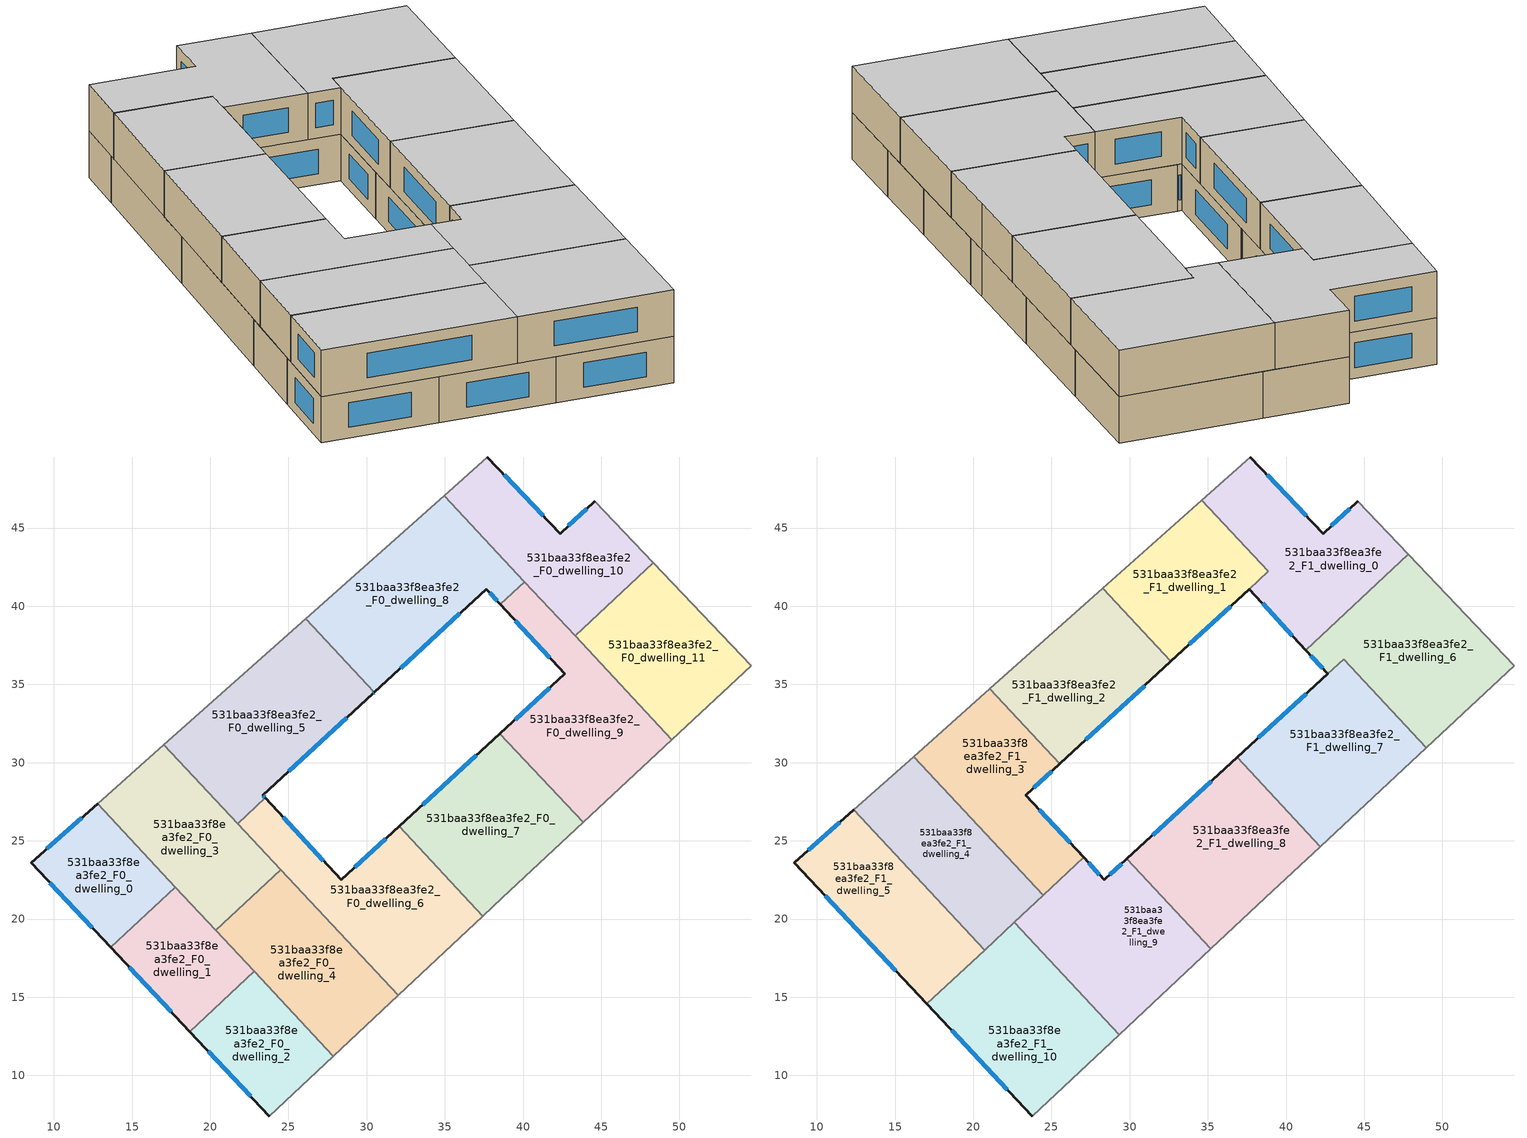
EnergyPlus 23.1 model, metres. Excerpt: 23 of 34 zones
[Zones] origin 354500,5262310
531baa33f8ea3fe2_F0_dwelling_0
 floor ground (EU_floor_Construction): 12.79,27.37 17.77,22.05 13.63,18.19 8.55,23.59 z0
 wall outside (EU_wall_Construction): 12.79,27.37 8.55,23.59 13.63,18.19 z0:3
 wall to 531baa33f8ea3fe2_F0_dwelling_1 (EU_wall_Construction): 13.63,18.19 17.77,22.05 z0:3
 wall to 531baa33f8ea3fe2_F0_dwelling_3 (EU_wall_Construction): 17.77,22.05 12.79,27.37 z0:3
 window (EU_Window_Construction): 9.74,22.32 12.44,19.46 / 11.8,26.48 9.55,24.48 z0.7:2.3
531baa33f8ea3fe2_F0_dwelling_1
 floor ground (EU_floor_Construction): 17.77,22.05 22.8,16.65 18.69,12.81 13.63,18.19 z0
 wall outside (EU_wall_Construction): 13.63,18.19 18.69,12.81 z0:3
 wall to 531baa33f8ea3fe2_F0_dwelling_2 (EU_wall_Construction): 18.69,12.81 22.8,16.65 z0:3
 wall to 531baa33f8ea3fe2_F0_dwelling_4 (EU_wall_Construction): 22.8,16.65 20.35,19.28 z0:3
 wall to 531baa33f8ea3fe2_F0_dwelling_3 (EU_wall_Construction): 20.35,19.28 17.77,22.05 z0:3
 window (EU_Window_Construction): 14.82,16.92 17.5,14.07 z0.7:2.3
531baa33f8ea3fe2_F0_dwelling_10
 floor ground (EU_floor_Construction): 44.58,46.72 48.34,42.78 43.33,38.1 34.95,47.08 37.72,49.55 42.39,44.65 z0
 wall outside (EU_wall_Construction): 44.58,46.72 42.39,44.65 37.72,49.55 z0:3
 wall adiabatic (EU_wall_Construction): 37.72,49.55 34.95,47.08 / 48.34,42.78 44.58,46.72 z0:3
 wall to 531baa33f8ea3fe2_F0_dwelling_11 (EU_wall_Construction): 43.33,38.1 48.34,42.78 z0:3
 wall to 531baa33f8ea3fe2_F0_dwelling_8 (EU_wall_Construction): 34.95,47.08 40.09,41.57 z0:3
 wall to 531baa33f8ea3fe2_F0_dwelling_9 (EU_wall_Construction): 40.09,41.57 43.33,38.1 z0:3
 window (EU_Window_Construction): 41.29,45.8 38.81,48.4 / 44.07,46.23 42.9,45.13 z0.7:2.3
 ceiling adiabatic (EU_roof_Construction): 48.34,42.78 47.81,43.32 42.82,38.66 43.33,38.1 z3
531baa33f8ea3fe2_F0_dwelling_11
 floor ground (EU_floor_Construction): 48.34,42.78 54.6,36.21 49.53,31.48 43.33,38.1 z0
 wall adiabatic (EU_wall_Construction): 49.53,31.48 54.6,36.21 48.34,42.78 z0:3
 wall to 531baa33f8ea3fe2_F0_dwelling_9 (EU_wall_Construction): 43.33,38.1 49.53,31.48 z0:3
 ceiling adiabatic (EU_roof_Construction): 54.6,36.21 48.34,42.78 43.33,38.1 49.53,31.48 z3
531baa33f8ea3fe2_F0_dwelling_2
 floor ground (EU_floor_Construction): 22.8,16.65 27.86,11.24 23.77,7.4 18.69,12.81 z0
 wall outside (EU_wall_Construction): 18.69,12.81 23.77,7.4 z0:3
 wall adiabatic (EU_wall_Construction): 23.77,7.4 27.86,11.24 z0:3
 wall to 531baa33f8ea3fe2_F0_dwelling_4 (EU_wall_Construction): 27.86,11.24 22.81,16.65 z0:3
 window (EU_Window_Construction): 19.88,11.54 22.58,8.67 z0.7:2.3
531baa33f8ea3fe2_F0_dwelling_3
 floor ground (EU_floor_Construction): 17.04,31.15 24.5,23.16 20.35,19.28 12.79,27.37 z0
 wall to 531baa33f8ea3fe2_F0_dwelling_4 (EU_wall_Construction): 20.35,19.28 24.5,23.16 z0:3
 wall adiabatic (EU_wall_Construction): 17.04,31.15 12.79,27.37 z0:3
 wall to 531baa33f8ea3fe2_F0_dwelling_5 (EU_wall_Construction): 21.76,26.09 17.04,31.15 z0:3
 wall to 531baa33f8ea3fe2_F0_dwelling_6 (EU_wall_Construction): 24.5,23.16 21.76,26.09 z0:3
531baa33f8ea3fe2_F0_dwelling_4
 floor ground (EU_floor_Construction): 24.5,23.16 32.01,15.12 27.86,11.24 20.35,19.28 z0
 wall adiabatic (EU_wall_Construction): 27.86,11.24 32.01,15.12 z0:3
 wall to 531baa33f8ea3fe2_F0_dwelling_6 (EU_wall_Construction): 32.01,15.12 24.5,23.16 z0:3
531baa33f8ea3fe2_F0_dwelling_5
 floor ground (EU_floor_Construction): 26.09,39.21 30.49,34.5 30.38,34.4 23.36,27.93 23.53,27.75 21.76,26.09 17.04,31.15 z0
 wall outside (EU_wall_Construction): 23.53,27.75 23.36,27.93 30.38,34.4 30.49,34.5 z0:3
 wall to 531baa33f8ea3fe2_F0_dwelling_8 (EU_wall_Construction): 30.49,34.5 26.09,39.21 z0:3
 wall to 531baa33f8ea3fe2_F0_dwelling_6 (EU_wall_Construction): 21.76,26.09 23.53,27.75 z0:3
 wall adiabatic (EU_wall_Construction): 26.09,39.21 17.04,31.15 z0:3
 window (EU_Window_Construction): 30.41,34.42 30.47,34.48 / 25.01,29.45 28.73,32.88 / 23.49,27.79 23.4,27.89 z0.7:2.3
531baa33f8ea3fe2_F0_dwelling_6
 floor ground (EU_floor_Construction): 32.08,25.92 37.43,20.19 32.01,15.12 21.76,26.09 23.53,27.75 28.38,22.51 z0
 wall outside (EU_wall_Construction): 32.08,25.92 28.38,22.51 23.53,27.75 z0:3
 wall to 531baa33f8ea3fe2_F0_dwelling_7 (EU_wall_Construction): 37.43,20.19 32.08,25.92 z0:3
 wall adiabatic (EU_wall_Construction): 32.01,15.12 37.43,20.19 z0:3
 window (EU_Window_Construction): 27.24,23.74 24.67,26.52 / 31.21,25.12 29.25,23.31 z0.7:2.3
531baa33f8ea3fe2_F0_dwelling_7
 floor ground (EU_floor_Construction): 38.53,31.86 43.84,26.17 38.68,21.37 37.43,20.19 32.08,25.92 z0
 wall outside (EU_wall_Construction): 38.53,31.86 32.08,25.92 z0:3
 wall to 531baa33f8ea3fe2_F0_dwelling_9 (EU_wall_Construction): 43.84,26.17 38.53,31.86 z0:3
 wall adiabatic (EU_wall_Construction): 37.43,20.19 38.68,21.37 43.84,26.17 z0:3
 window (EU_Window_Construction): 37.01,30.47 33.59,27.31 z0.7:2.3
531baa33f8ea3fe2_F0_dwelling_8
 floor ground (EU_floor_Construction): 34.95,47.08 40.09,41.57 38.55,40.13 37.65,41.1 30.49,34.5 26.09,39.21 z0
 wall outside (EU_wall_Construction): 30.49,34.5 37.65,41.1 38.55,40.13 z0:3
 wall adiabatic (EU_wall_Construction): 34.95,47.08 26.09,39.21 z0:3
 wall to 531baa33f8ea3fe2_F0_dwelling_9 (EU_wall_Construction): 38.55,40.13 40.09,41.57 z0:3
 window (EU_Window_Construction): 32.17,36.05 35.97,39.55 / 37.86,40.87 38.34,40.35 z0.7:2.3
 ceiling adiabatic (EU_roof_Construction): 38.87,42.22 34.61,46.78 34.95,47.08 26.09,39.21 28.27,41.14 32.63,36.47 z3
531baa33f8ea3fe2_F0_dwelling_9
 floor ground (EU_floor_Construction): 42.67,35.68 38.55,40.13 40.09,41.57 49.53,31.48 43.84,26.17 38.53,31.86 z0
 wall outside (EU_wall_Construction): 38.55,40.13 42.67,35.68 38.53,31.86 z0:3
 wall adiabatic (EU_wall_Construction): 43.84,26.17 49.53,31.48 z0:3
 window (EU_Window_Construction): 41.7,34.78 39.5,32.76 / 39.52,39.08 41.7,36.72 z0.7:2.3
 ceiling adiabatic (EU_roof_Construction): 49.53,31.48 40.09,41.57 42.82,38.66 41.26,37.2 42.67,35.68 43.7,36.62 48.98,30.97 z3
531baa33f8ea3fe2_F1_dwelling_0
 floor to 531baa33f8ea3fe2_F0_dwelling_10 (EU_floor_Construction): 44.58,46.72 47.81,43.32 42.82,38.66 34.95,47.08 37.72,49.55 42.39,44.65 z3
 floor to 531baa33f8ea3fe2_F0_dwelling_9 (EU_floor_Construction): 40.09,41.57 42.82,38.66 41.26,37.2 38.55,40.13 z3
 floor to 531baa33f8ea3fe2_F0_dwelling_8 (EU_floor_Construction): 38.87,42.22 34.61,46.78 34.95,47.08 40.09,41.57 38.55,40.13 37.65,41.1 z3
 wall outside (EU_wall_Construction): 44.58,46.72 42.39,44.65 37.72,49.55 / 37.65,41.1 41.26,37.2 z3:6
 wall to 531baa33f8ea3fe2_F1_dwelling_1 (EU_wall_Construction): 34.61,46.78 38.87,42.22 37.65,41.1 z3:6
 wall adiabatic (EU_wall_Construction): 37.72,49.55 34.61,46.78 / 47.81,43.32 44.58,46.72 z3:6
 wall to 531baa33f8ea3fe2_F1_dwelling_6 (EU_wall_Construction): 41.26,37.2 47.81,43.32 z3:6
 window (EU_Window_Construction): 41.29,45.8 38.81,48.4 / 44.07,46.23 42.9,45.13 / 38.5,40.18 40.41,38.11 z3.7:5.3
 ceiling to 531baa33f8ea3fe2_F2_dwelling_0 (EU_floor_Construction): 47.81,43.32 44.58,46.72 42.39,44.65 37.72,49.55 34.61,46.78 38.87,42.22 37.65,41.1 41.26,37.2 z6
531baa33f8ea3fe2_F1_dwelling_1
 floor adiabatic (EU_floor_Construction): 34.61,46.78 38.87,42.22 32.63,36.47 28.27,41.14 z3
 wall outside (EU_wall_Construction): 32.63,36.47 37.65,41.1 z3:6
 wall to 531baa33f8ea3fe2_F1_dwelling_2 (EU_wall_Construction): 28.27,41.14 32.63,36.47 z3:6
 wall adiabatic (EU_wall_Construction): 34.61,46.78 28.27,41.14 z3:6
 window (EU_Window_Construction): 33.81,37.56 36.47,40.01 z3.7:5.3
 ceiling to 531baa33f8ea3fe2_F2_dwelling_1 (EU_floor_Construction): 38.87,42.22 34.61,46.78 28.27,41.14 32.63,36.47 z6
531baa33f8ea3fe2_F1_dwelling_10
 floor to 531baa33f8ea3fe2_F0_dwelling_1 (EU_floor_Construction): 21.16,18.42 22.8,16.65 18.69,12.81 17.03,14.57 z3
 floor to 531baa33f8ea3fe2_F0_dwelling_2 (EU_floor_Construction): 22.8,16.65 27.86,11.24 23.77,7.4 18.69,12.81 z3
 floor to 531baa33f8ea3fe2_F0_dwelling_4 (EU_floor_Construction): 22.62,19.79 29.33,12.61 27.86,11.24 21.16,18.42 z3
 wall outside (EU_wall_Construction): 17.03,14.57 23.77,7.4 z3:6
 wall to 531baa33f8ea3fe2_F1_dwelling_9 (EU_wall_Construction): 29.33,12.61 22.62,19.79 z3:6
 wall adiabatic (EU_wall_Construction): 23.77,7.4 29.33,12.61 z3:6
 wall to 531baa33f8ea3fe2_F1_dwelling_5 (EU_wall_Construction): 20.73,18.02 17.03,14.57 z3:6
 wall to 531baa33f8ea3fe2_F1_dwelling_4 (EU_wall_Construction): 22.62,19.79 20.73,18.02 z3:6
 window (EU_Window_Construction): 18.62,12.88 22.19,9.09 z3.7:5.3
 ceiling to 531baa33f8ea3fe2_F2_dwelling_10 (EU_floor_Construction): 29.33,12.61 22.62,19.79 17.03,14.57 23.77,7.4 z6
531baa33f8ea3fe2_F1_dwelling_2
 floor to 531baa33f8ea3fe2_F0_dwelling_5 (EU_floor_Construction): 26.1,39.21 30.49,34.5 30.38,34.4 25.53,29.93 21.05,34.72 z3
 floor to 531baa33f8ea3fe2_F0_dwelling_8 (EU_floor_Construction): 28.27,41.14 32.63,36.47 30.49,34.5 26.1,39.21 z3
 wall outside (EU_wall_Construction): 25.53,29.93 32.63,36.47 z3:6
 wall to 531baa33f8ea3fe2_F1_dwelling_3 (EU_wall_Construction): 21.05,34.72 25.53,29.93 z3:6
 wall adiabatic (EU_wall_Construction): 28.27,41.14 21.05,34.72 z3:6
 window (EU_Window_Construction): 27.19,31.46 30.96,34.93 z3.7:5.3
 ceiling to 531baa33f8ea3fe2_F2_dwelling_2 (EU_floor_Construction): 32.63,36.47 28.27,41.14 21.05,34.72 25.53,29.93 z6
531baa33f8ea3fe2_F1_dwelling_3
 floor to 531baa33f8ea3fe2_F0_dwelling_5 (EU_floor_Construction): 21.05,34.72 25.53,29.93 23.36,27.93 23.53,27.74 21.76,26.09 17.04,31.15 z3
 floor to 531baa33f8ea3fe2_F0_dwelling_3 (EU_floor_Construction): 17.04,31.15 24.5,23.16 23.66,22.37 16.18,30.38 z3
 floor to 531baa33f8ea3fe2_F0_dwelling_6 (EU_floor_Construction): 23.53,27.74 27.06,23.93 25.31,22.3 21.76,26.09 z3
 floor to 531baa33f8ea3fe2_F0_dwelling_4 (EU_floor_Construction): 24.5,23.16 25.31,22.3 24.47,21.51 23.66,22.37 z3
 wall outside (EU_wall_Construction): 27.06,23.93 23.36,27.93 25.53,29.93 z3:6
 wall to 531baa33f8ea3fe2_F1_dwelling_4 (EU_wall_Construction): 16.18,30.38 24.47,21.51 z3:6
 wall adiabatic (EU_wall_Construction): 21.05,34.72 16.18,30.38 z3:6
 wall to 531baa33f8ea3fe2_F1_dwelling_9 (EU_wall_Construction): 24.47,21.51 27.06,23.93 z3:6
 window (EU_Window_Construction): 23.87,28.4 25.02,29.46 / 26.19,24.87 24.23,26.99 z3.7:5.3
 ceiling to 531baa33f8ea3fe2_F2_dwelling_3 (EU_floor_Construction): 27.06,23.93 23.36,27.93 25.53,29.93 21.05,34.72 16.18,30.38 24.47,21.51 z6
531baa33f8ea3fe2_F1_dwelling_4
 floor to 531baa33f8ea3fe2_F0_dwelling_3 (EU_floor_Construction): 16.18,30.38 23.66,22.37 20.35,19.28 12.79,27.37 z3
 floor to 531baa33f8ea3fe2_F0_dwelling_0 (EU_floor_Construction): 12.79,27.37 17.77,22.05 17.34,21.65 12.35,26.98 z3
 floor to 531baa33f8ea3fe2_F0_dwelling_1 (EU_floor_Construction): 17.77,22.05 21.16,18.42 20.73,18.02 17.34,21.65 z3
 floor to 531baa33f8ea3fe2_F0_dwelling_4 (EU_floor_Construction): 23.66,22.37 24.47,21.51 21.16,18.42 20.35,19.28 z3
 wall to 531baa33f8ea3fe2_F1_dwelling_5 (EU_wall_Construction): 12.35,26.98 20.73,18.02 z3:6
 wall adiabatic (EU_wall_Construction): 16.18,30.38 12.35,26.98 z3:6
 wall to 531baa33f8ea3fe2_F1_dwelling_9 (EU_wall_Construction): 22.62,19.79 24.47,21.51 z3:6
 ceiling to 531baa33f8ea3fe2_F2_dwelling_4 (EU_floor_Construction): 24.47,21.51 16.18,30.38 12.35,26.98 20.73,18.02 z6
531baa33f8ea3fe2_F1_dwelling_5
 floor to 531baa33f8ea3fe2_F0_dwelling_0 (EU_floor_Construction): 12.35,26.98 17.34,21.65 13.63,18.19 8.55,23.59 z3
 floor to 531baa33f8ea3fe2_F0_dwelling_1 (EU_floor_Construction): 17.34,21.65 20.73,18.02 17.03,14.57 13.63,18.19 z3
 wall outside (EU_wall_Construction): 12.35,26.98 8.55,23.59 17.03,14.57 z3:6
 window (EU_Window_Construction): 10.54,21.47 15.04,16.69 / 11.46,26.18 9.44,24.39 z3.7:5.3
 ceiling to 531baa33f8ea3fe2_F2_dwelling_5 (EU_floor_Construction): 20.73,18.02 12.35,26.98 8.55,23.59 17.03,14.57 z6
531baa33f8ea3fe2_F1_dwelling_6
 floor adiabatic (EU_floor_Construction): 47.81,43.32 54.6,36.21 48.98,30.97 43.7,36.62 42.67,35.68 41.26,37.2 z3
 wall outside (EU_wall_Construction): 41.26,37.2 42.67,35.68 z3:6
 wall adiabatic (EU_wall_Construction): 48.98,30.97 54.6,36.21 47.81,43.32 z3:6
 wall to 531baa33f8ea3fe2_F1_dwelling_7 (EU_wall_Construction): 42.67,35.68 43.7,36.62 48.98,30.97 z3:6
 window (EU_Window_Construction): 41.59,36.84 42.34,36.04 z3.7:5.3
 ceiling to 531baa33f8ea3fe2_F2_dwelling_6 (EU_floor_Construction): 54.6,36.21 47.81,43.32 41.26,37.2 42.67,35.68 43.7,36.62 48.98,30.97 z6
531baa33f8ea3fe2_F1_dwelling_7
 floor to 531baa33f8ea3fe2_F0_dwelling_9 (EU_floor_Construction): 43.7,36.62 48.98,30.97 43.84,26.18 38.53,31.86 42.67,35.68 z3
 floor to 531baa33f8ea3fe2_F0_dwelling_7 (EU_floor_Construction): 38.53,31.86 43.84,26.18 42.19,24.64 36.87,30.33 z3
 wall outside (EU_wall_Construction): 42.67,35.67 36.87,30.33 z3:6
 wall to 531baa33f8ea3fe2_F1_dwelling_8 (EU_wall_Construction): 36.87,30.33 42.19,24.64 z3:6
 wall adiabatic (EU_wall_Construction): 42.19,24.64 48.98,30.97 z3:6
 window (EU_Window_Construction): 41.3,34.42 38.23,31.59 z3.7:5.3
 ceiling to 531baa33f8ea3fe2_F2_dwelling_7 (EU_floor_Construction): 48.98,30.97 43.7,36.62 42.67,35.67 36.87,30.33 42.19,24.64 z6
531baa33f8ea3fe2_F1_dwelling_8
 floor to 531baa33f8ea3fe2_F0_dwelling_7 (EU_floor_Construction): 36.87,30.33 42.19,24.64 38.68,21.37 37.43,20.19 32.08,25.92 z3
 floor to 531baa33f8ea3fe2_F0_dwelling_6 (EU_floor_Construction): 32.08,25.92 37.43,20.19 35.19,18.09 29.82,23.84 z3
 wall outside (EU_wall_Construction): 36.87,30.33 29.82,23.84 z3:6
 wall adiabatic (EU_wall_Construction): 35.19,18.09 38.68,21.37 42.19,24.64 z3:6
 wall to 531baa33f8ea3fe2_F1_dwelling_9 (EU_wall_Construction): 29.82,23.84 35.19,18.09 z3:6
 window (EU_Window_Construction): 35.21,28.81 31.48,25.36 z3.7:5.3
 ceiling to 531baa33f8ea3fe2_F2_dwelling_8 (EU_floor_Construction): 38.68,21.37 42.19,24.64 36.87,30.33 29.82,23.84 35.19,18.09 z6
531baa33f8ea3fe2_F1_dwelling_9
 floor to 531baa33f8ea3fe2_F0_dwelling_4 (EU_floor_Construction): 25.31,22.3 32.01,15.12 29.33,12.61 22.62,19.79 z3
 floor to 531baa33f8ea3fe2_F0_dwelling_6 (EU_floor_Construction): 29.82,23.84 35.19,18.09 32.01,15.12 25.31,22.3 27.06,23.93 28.38,22.51 z3
 wall outside (EU_wall_Construction): 29.82,23.84 28.38,22.51 27.06,23.93 z3:6
 wall adiabatic (EU_wall_Construction): 29.33,12.61 35.19,18.09 z3:6
 window (EU_Window_Construction): 28.07,22.85 27.37,23.6 / 29.48,23.53 28.72,22.82 z3.7:5.3
 ceiling to 531baa33f8ea3fe2_F2_dwelling_9 (EU_floor_Construction): 35.19,18.09 29.82,23.84 28.38,22.51 27.06,23.93 22.62,19.79 29.33,12.61 z6
[Building]
EU S2 Campaign: North Axis=0; Terrain=City; Solar Distribution=FullExterior
[Site:Location]
Budapest.Ferenc.Liszt.Intl.AP: Latitude=47.437; Longitude=19.256; Time Zone=1; Elevation=185
[SizingPeriod:WeatherFileDays]
AnnualSizingPeriod: Begin Month=1; Begin Day of Month=1; End Month=12; End Day of Month=31; Day of Week for Start Day=Monday; Use Weather File Daylight Saving Period=No; Use Weather File Rain and Snow Indicators=No
[MATERIAL]
EU_InternalMass_Material: Roughness=MediumRough; Thickness=0.1; Conductivity=1; Density=1800; Specific Heat=900; Thermal Absorptance=0.9; Solar Absorptance=0.7; Visible Absorptance=0.7
[MATERIAL:NOMASS] Roughness=MediumRough; Thermal Absorptance=0.9; Solar Absorptance=0.7; Visible Absorptance=0.7
Name | Thermal Resistance
EU_wall_NoMass | 0.832559
EU_roof_NoMass | 1.39638
EU_floor_NoMass | 0.872794
[WINDOWMATERIAL:SIMPLEGLAZINGSYSTEM]
EU_Window_SimpleGlazing: UFactor=2.79869; Solar Heat Gain Coefficient=0.75; Visible Transmittance=0.75
[CONSTRUCTION]
EU_wall_Construction: EU_wall_NoMass
EU_roof_Construction: EU_roof_NoMass
EU_floor_Construction: EU_floor_NoMass
EU_Window_Construction: EU_Window_SimpleGlazing
EU_InternalMass_Construction: EU_InternalMass_Material
[ZONE] Type=1; Multiplier=1; Ceiling Height=autocalculate; Floor Area=autocalculate; Part of Total Floor Area=Yes
Name | Volume
531baa33f8ea3fe2_F0_dwelling_0; 531baa33f8ea3fe2_F0_dwelling_2 | 125.024
531baa33f8ea3fe2_F1_dwelling_0 | 214.161
531baa33f8ea3fe2_F0_dwelling_1 | 125.014
531baa33f8ea3fe2_F1_dwelling_1 | 160.868
531baa33f8ea3fe2_F0_dwelling_10 | 187.534
531baa33f8ea3fe2_F1_dwelling_10 | 225.023
531baa33f8ea3fe2_F0_dwelling_11 | 187.515
531baa33f8ea3fe2_F1_dwelling_2 | 187.528
531baa33f8ea3fe2_F0_dwelling_3 | 187.501
531baa33f8ea3fe2_F1_dwelling_3 | 187.538
531baa33f8ea3fe2_F0_dwelling_4 | 187.52
531baa33f8ea3fe2_F1_dwelling_4 | 187.512
531baa33f8ea3fe2_F0_dwelling_5 | 239.867
531baa33f8ea3fe2_F1_dwelling_5 | 187.545
531baa33f8ea3fe2_F0_dwelling_6 | 226.578
531baa33f8ea3fe2_F1_dwelling_6 | 233.681
531baa33f8ea3fe2_F0_dwelling_7 | 205.469
531baa33f8ea3fe2_F1_dwelling_7 | 216.335
531baa33f8ea3fe2_F0_dwelling_8 | 233.513
531baa33f8ea3fe2_F1_dwelling_8 | 225.013
531baa33f8ea3fe2_F0_dwelling_9 | 219.741
531baa33f8ea3fe2_F1_dwelling_9 | 225.027
[INTERNALMASS] Construction=EU_InternalMass_Construction
Name | Zone or ZoneList | Surface Area
531baa33f8ea3fe2_F0_dwelling_0_EU_InternalMass | 531baa33f8ea3fe2_F0_dwelling_0 | 41.6747
531baa33f8ea3fe2_F0_dwelling_1_EU_InternalMass | 531baa33f8ea3fe2_F0_dwelling_1 | 41.6713
531baa33f8ea3fe2_F0_dwelling_2_EU_InternalMass | 531baa33f8ea3fe2_F0_dwelling_2 | 41.6748
531baa33f8ea3fe2_F0_dwelling_3_EU_InternalMass | 531baa33f8ea3fe2_F0_dwelling_3 | 62.5003
531baa33f8ea3fe2_F0_dwelling_4_EU_InternalMass | 531baa33f8ea3fe2_F0_dwelling_4 | 62.5066
531baa33f8ea3fe2_F0_dwelling_5_EU_InternalMass | 531baa33f8ea3fe2_F0_dwelling_5 | 79.9477
531baa33f8ea3fe2_F0_dwelling_6_EU_InternalMass | 531baa33f8ea3fe2_F0_dwelling_6 | 75.5259
531baa33f8ea3fe2_F0_dwelling_7_EU_InternalMass | 531baa33f8ea3fe2_F0_dwelling_7 | 68.4894
531baa33f8ea3fe2_F0_dwelling_8_EU_InternalMass | 531baa33f8ea3fe2_F0_dwelling_8 | 77.8371
531baa33f8ea3fe2_F0_dwelling_9_EU_InternalMass | 531baa33f8ea3fe2_F0_dwelling_9 | 73.2527
531baa33f8ea3fe2_F0_dwelling_10_EU_InternalMass | 531baa33f8ea3fe2_F0_dwelling_10 | 62.5111
531baa33f8ea3fe2_F0_dwelling_11_EU_InternalMass | 531baa33f8ea3fe2_F0_dwelling_11 | 62.5051
531baa33f8ea3fe2_F1_dwelling_0_EU_InternalMass | 531baa33f8ea3fe2_F1_dwelling_0 | 71.3871
531baa33f8ea3fe2_F1_dwelling_1_EU_InternalMass | 531baa33f8ea3fe2_F1_dwelling_1 | 53.622
531baa33f8ea3fe2_F1_dwelling_2_EU_InternalMass | 531baa33f8ea3fe2_F1_dwelling_2 | 62.5094
531baa33f8ea3fe2_F1_dwelling_3_EU_InternalMass | 531baa33f8ea3fe2_F1_dwelling_3 | 62.5128
531baa33f8ea3fe2_F1_dwelling_4_EU_InternalMass | 531baa33f8ea3fe2_F1_dwelling_4 | 62.5039
531baa33f8ea3fe2_F1_dwelling_5_EU_InternalMass | 531baa33f8ea3fe2_F1_dwelling_5 | 62.5152
531baa33f8ea3fe2_F1_dwelling_6_EU_InternalMass | 531baa33f8ea3fe2_F1_dwelling_6 | 77.8925
531baa33f8ea3fe2_F1_dwelling_7_EU_InternalMass | 531baa33f8ea3fe2_F1_dwelling_7 | 72.115
531baa33f8ea3fe2_F1_dwelling_8_EU_InternalMass | 531baa33f8ea3fe2_F1_dwelling_8 | 75.0045
531baa33f8ea3fe2_F1_dwelling_9_EU_InternalMass | 531baa33f8ea3fe2_F1_dwelling_9 | 75.009
531baa33f8ea3fe2_F1_dwelling_10_EU_InternalMass | 531baa33f8ea3fe2_F1_dwelling_10 | 75.0077
[OTHEREQUIPMENT] Fuel Type=Electricity; Design Level Calculation Method=Watts/Area; Power per Zone Floor Area=1; Fraction Latent=0; Fraction Radiant=0; Fraction Lost=0; Carbon Dioxide Generation Rate=0; EndUse Subcategory=EU_Step8_InternalGains
Name | Zone or ZoneList or Space or SpaceList | Schedule
EU_Step8_InternalGain_531baa33f8ea3fe2_F0_dwelling_0_f000 | 531baa33f8ea3fe2_F0_dwelling_0 | EU_Step8_GainSchedule_531baa33f8ea3fe2_F0_dwelling_0_f000
EU_Step8_InternalGain_531baa33f8ea3fe2_F0_dwelling_1_f000 | 531baa33f8ea3fe2_F0_dwelling_1 | EU_Step8_GainSchedule_531baa33f8ea3fe2_F0_dwelling_1_f000
EU_Step8_InternalGain_531baa33f8ea3fe2_F0_dwelling_2_f000 | 531baa33f8ea3fe2_F0_dwelling_2 | EU_Step8_GainSchedule_531baa33f8ea3fe2_F0_dwelling_2_f000
EU_Step8_InternalGain_531baa33f8ea3fe2_F0_dwelling_3_f000 | 531baa33f8ea3fe2_F0_dwelling_3 | EU_Step8_GainSchedule_531baa33f8ea3fe2_F0_dwelling_3_f000
EU_Step8_InternalGain_531baa33f8ea3fe2_F0_dwelling_4_f000 | 531baa33f8ea3fe2_F0_dwelling_4 | EU_Step8_GainSchedule_531baa33f8ea3fe2_F0_dwelling_4_f000
EU_Step8_InternalGain_531baa33f8ea3fe2_F0_dwelling_5_f000 | 531baa33f8ea3fe2_F0_dwelling_5 | EU_Step8_GainSchedule_531baa33f8ea3fe2_F0_dwelling_5_f000
EU_Step8_InternalGain_531baa33f8ea3fe2_F0_dwelling_6_f000 | 531baa33f8ea3fe2_F0_dwelling_6 | EU_Step8_GainSchedule_531baa33f8ea3fe2_F0_dwelling_6_f000
EU_Step8_InternalGain_531baa33f8ea3fe2_F0_dwelling_7_f000 | 531baa33f8ea3fe2_F0_dwelling_7 | EU_Step8_GainSchedule_531baa33f8ea3fe2_F0_dwelling_7_f000
EU_Step8_InternalGain_531baa33f8ea3fe2_F0_dwelling_8_f000 | 531baa33f8ea3fe2_F0_dwelling_8 | EU_Step8_GainSchedule_531baa33f8ea3fe2_F0_dwelling_8_f000
EU_Step8_InternalGain_531baa33f8ea3fe2_F0_dwelling_9_f000 | 531baa33f8ea3fe2_F0_dwelling_9 | EU_Step8_GainSchedule_531baa33f8ea3fe2_F0_dwelling_9_f000
EU_Step8_InternalGain_531baa33f8ea3fe2_F0_dwelling_10_f000 | 531baa33f8ea3fe2_F0_dwelling_10 | EU_Step8_GainSchedule_531baa33f8ea3fe2_F0_dwelling_10_f000
EU_Step8_InternalGain_531baa33f8ea3fe2_F0_dwelling_11_f000 | 531baa33f8ea3fe2_F0_dwelling_11 | EU_Step8_GainSchedule_531baa33f8ea3fe2_F0_dwelling_11_f000
EU_Step8_InternalGain_531baa33f8ea3fe2_F1_dwelling_0_f000 | 531baa33f8ea3fe2_F1_dwelling_0 | EU_Step8_GainSchedule_531baa33f8ea3fe2_F1_dwelling_0_f000
EU_Step8_InternalGain_531baa33f8ea3fe2_F1_dwelling_1_f000 | 531baa33f8ea3fe2_F1_dwelling_1 | EU_Step8_GainSchedule_531baa33f8ea3fe2_F1_dwelling_1_f000
EU_Step8_InternalGain_531baa33f8ea3fe2_F1_dwelling_2_f000 | 531baa33f8ea3fe2_F1_dwelling_2 | EU_Step8_GainSchedule_531baa33f8ea3fe2_F1_dwelling_2_f000
EU_Step8_InternalGain_531baa33f8ea3fe2_F1_dwelling_3_f000 | 531baa33f8ea3fe2_F1_dwelling_3 | EU_Step8_GainSchedule_531baa33f8ea3fe2_F1_dwelling_3_f000
EU_Step8_InternalGain_531baa33f8ea3fe2_F1_dwelling_4_f000 | 531baa33f8ea3fe2_F1_dwelling_4 | EU_Step8_GainSchedule_531baa33f8ea3fe2_F1_dwelling_4_f000
EU_Step8_InternalGain_531baa33f8ea3fe2_F1_dwelling_5_f000 | 531baa33f8ea3fe2_F1_dwelling_5 | EU_Step8_GainSchedule_531baa33f8ea3fe2_F1_dwelling_5_f000
EU_Step8_InternalGain_531baa33f8ea3fe2_F1_dwelling_6_f000 | 531baa33f8ea3fe2_F1_dwelling_6 | EU_Step8_GainSchedule_531baa33f8ea3fe2_F1_dwelling_6_f000
EU_Step8_InternalGain_531baa33f8ea3fe2_F1_dwelling_7_f000 | 531baa33f8ea3fe2_F1_dwelling_7 | EU_Step8_GainSchedule_531baa33f8ea3fe2_F1_dwelling_7_f000
EU_Step8_InternalGain_531baa33f8ea3fe2_F1_dwelling_8_f000 | 531baa33f8ea3fe2_F1_dwelling_8 | EU_Step8_GainSchedule_531baa33f8ea3fe2_F1_dwelling_8_f000
EU_Step8_InternalGain_531baa33f8ea3fe2_F1_dwelling_9_f000 | 531baa33f8ea3fe2_F1_dwelling_9 | EU_Step8_GainSchedule_531baa33f8ea3fe2_F1_dwelling_9_f000
EU_Step8_InternalGain_531baa33f8ea3fe2_F1_dwelling_10_f000 | 531baa33f8ea3fe2_F1_dwelling_10 | EU_Step8_GainSchedule_531baa33f8ea3fe2_F1_dwelling_10_f000
[ZONEVENTILATION:DESIGNFLOWRATE] Schedule=EU_AlwaysOn; Design Flow Rate Calculation Method=AirChanges/Hour; Air Changes per Hour=0.475469; Ventilation Type=Natural; Fan Pressure Rise=0; Fan Total Efficiency=1; Constant Term Coefficient=1; Temperature Term Coefficient=0; Velocity Term Coefficient=0; Velocity Squared Term Coefficient=0; Minimum Indoor Temperature=-100; Maximum Indoor Temperature=100; Delta Temperature=-100; Minimum Outdoor Temperature=-100; Maximum Outdoor Temperature=100; Maximum Wind Speed=40
Name | Zone or ZoneList or Space or SpaceList
EU_ConstantAir_531baa33f8ea3fe2_F0_dwelling_0 | 531baa33f8ea3fe2_F0_dwelling_0
EU_ConstantAir_531baa33f8ea3fe2_F0_dwelling_1 | 531baa33f8ea3fe2_F0_dwelling_1
EU_ConstantAir_531baa33f8ea3fe2_F0_dwelling_2 | 531baa33f8ea3fe2_F0_dwelling_2
EU_ConstantAir_531baa33f8ea3fe2_F0_dwelling_3 | 531baa33f8ea3fe2_F0_dwelling_3
EU_ConstantAir_531baa33f8ea3fe2_F0_dwelling_4 | 531baa33f8ea3fe2_F0_dwelling_4
EU_ConstantAir_531baa33f8ea3fe2_F0_dwelling_5 | 531baa33f8ea3fe2_F0_dwelling_5
EU_ConstantAir_531baa33f8ea3fe2_F0_dwelling_6 | 531baa33f8ea3fe2_F0_dwelling_6
EU_ConstantAir_531baa33f8ea3fe2_F0_dwelling_7 | 531baa33f8ea3fe2_F0_dwelling_7
EU_ConstantAir_531baa33f8ea3fe2_F0_dwelling_8 | 531baa33f8ea3fe2_F0_dwelling_8
EU_ConstantAir_531baa33f8ea3fe2_F0_dwelling_9 | 531baa33f8ea3fe2_F0_dwelling_9
EU_ConstantAir_531baa33f8ea3fe2_F0_dwelling_10 | 531baa33f8ea3fe2_F0_dwelling_10
EU_ConstantAir_531baa33f8ea3fe2_F0_dwelling_11 | 531baa33f8ea3fe2_F0_dwelling_11
EU_ConstantAir_531baa33f8ea3fe2_F1_dwelling_0 | 531baa33f8ea3fe2_F1_dwelling_0
EU_ConstantAir_531baa33f8ea3fe2_F1_dwelling_1 | 531baa33f8ea3fe2_F1_dwelling_1
EU_ConstantAir_531baa33f8ea3fe2_F1_dwelling_2 | 531baa33f8ea3fe2_F1_dwelling_2
EU_ConstantAir_531baa33f8ea3fe2_F1_dwelling_3 | 531baa33f8ea3fe2_F1_dwelling_3
EU_ConstantAir_531baa33f8ea3fe2_F1_dwelling_4 | 531baa33f8ea3fe2_F1_dwelling_4
EU_ConstantAir_531baa33f8ea3fe2_F1_dwelling_5 | 531baa33f8ea3fe2_F1_dwelling_5
EU_ConstantAir_531baa33f8ea3fe2_F1_dwelling_6 | 531baa33f8ea3fe2_F1_dwelling_6
EU_ConstantAir_531baa33f8ea3fe2_F1_dwelling_7 | 531baa33f8ea3fe2_F1_dwelling_7
EU_ConstantAir_531baa33f8ea3fe2_F1_dwelling_8 | 531baa33f8ea3fe2_F1_dwelling_8
EU_ConstantAir_531baa33f8ea3fe2_F1_dwelling_9 | 531baa33f8ea3fe2_F1_dwelling_9
EU_ConstantAir_531baa33f8ea3fe2_F1_dwelling_10 | 531baa33f8ea3fe2_F1_dwelling_10
[HVACTEMPLATE:THERMOSTAT] Constant Heating Setpoint=20; Constant Cooling Setpoint=50
EU_HeatOnly_531baa33f8ea3fe2_F0_dwelling_0; EU_HeatOnly_531baa33f8ea3fe2_F0_dwelling_1; EU_HeatOnly_531baa33f8ea3fe2_F0_dwelling_2; EU_HeatOnly_531baa33f8ea3fe2_F0_dwelling_3; EU_HeatOnly_531baa33f8ea3fe2_F0_dwelling_4; EU_HeatOnly_531baa33f8ea3fe2_F0_dwelling_5; EU_HeatOnly_531baa33f8ea3fe2_F0_dwelling_6; EU_HeatOnly_531baa33f8ea3fe2_F0_dwelling_7; EU_HeatOnly_531baa33f8ea3fe2_F0_dwelling_8; EU_HeatOnly_531baa33f8ea3fe2_F0_dwelling_9; EU_HeatOnly_531baa33f8ea3fe2_F0_dwelling_10; EU_HeatOnly_531baa33f8ea3fe2_F0_dwelling_11; EU_HeatOnly_531baa33f8ea3fe2_F1_dwelling_0; EU_HeatOnly_531baa33f8ea3fe2_F1_dwelling_1; EU_HeatOnly_531baa33f8ea3fe2_F1_dwelling_2; EU_HeatOnly_531baa33f8ea3fe2_F1_dwelling_3; EU_HeatOnly_531baa33f8ea3fe2_F1_dwelling_4; EU_HeatOnly_531baa33f8ea3fe2_F1_dwelling_5; EU_HeatOnly_531baa33f8ea3fe2_F1_dwelling_6; EU_HeatOnly_531baa33f8ea3fe2_F1_dwelling_7; EU_HeatOnly_531baa33f8ea3fe2_F1_dwelling_8; EU_HeatOnly_531baa33f8ea3fe2_F1_dwelling_9; EU_HeatOnly_531baa33f8ea3fe2_F1_dwelling_10; EU_HeatOnly_531baa33f8ea3fe2_F2_dwelling_0; EU_HeatOnly_531baa33f8ea3fe2_F2_dwelling_1; EU_HeatOnly_531baa33f8ea3fe2_F2_dwelling_2; EU_HeatOnly_531baa33f8ea3fe2_F2_dwelling_3; EU_HeatOnly_531baa33f8ea3fe2_F2_dwelling_4; EU_HeatOnly_531baa33f8ea3fe2_F2_dwelling_5; EU_HeatOnly_531baa33f8ea3fe2_F2_dwelling_6; EU_HeatOnly_531baa33f8ea3fe2_F2_dwelling_7; EU_HeatOnly_531baa33f8ea3fe2_F2_dwelling_8; EU_HeatOnly_531baa33f8ea3fe2_F2_dwelling_9; EU_HeatOnly_531baa33f8ea3fe2_F2_dwelling_10
[HVACTEMPLATE:ZONE:IDEALLOADSAIRSYSTEM] System Availability Schedule=EU_AlwaysOn; Maximum Heating Supply Air Temperature=50; Minimum Cooling Supply Air Temperature=13; Maximum Heating Supply Air Humidity Ratio=0.0156; Minimum Cooling Supply Air Humidity Ratio=0.0077; Heating Limit=NoLimit; Cooling Limit=NoLimit; Heating Availability Schedule=EU_AlwaysOn; Cooling Availability Schedule=EU_CoolingOff; Dehumidification Control Type=ConstantSensibleHeatRatio; Cooling Sensible Heat Ratio=0.7; Dehumidification Setpoint=60; Humidification Control Type=None; Humidification Setpoint=30; Outdoor Air Method=None; Outdoor Air Flow Rate per Person=0.00944; Outdoor Air Flow Rate per Zone Floor Area=0; Outdoor Air Flow Rate per Zone=0; Demand Controlled Ventilation Type=None; Outdoor Air Economizer Type=NoEconomizer; Heat Recovery Type=None; Sensible Heat Recovery Effectiveness=0.7; Latent Heat Recovery Effectiveness=0.65
Name | Template Thermostat
531baa33f8ea3fe2_F0_dwelling_0 | EU_HeatOnly_531baa33f8ea3fe2_F0_dwelling_0
531baa33f8ea3fe2_F0_dwelling_1 | EU_HeatOnly_531baa33f8ea3fe2_F0_dwelling_1
531baa33f8ea3fe2_F0_dwelling_2 | EU_HeatOnly_531baa33f8ea3fe2_F0_dwelling_2
531baa33f8ea3fe2_F0_dwelling_3 | EU_HeatOnly_531baa33f8ea3fe2_F0_dwelling_3
531baa33f8ea3fe2_F0_dwelling_4 | EU_HeatOnly_531baa33f8ea3fe2_F0_dwelling_4
531baa33f8ea3fe2_F0_dwelling_5 | EU_HeatOnly_531baa33f8ea3fe2_F0_dwelling_5
531baa33f8ea3fe2_F0_dwelling_6 | EU_HeatOnly_531baa33f8ea3fe2_F0_dwelling_6
531baa33f8ea3fe2_F0_dwelling_7 | EU_HeatOnly_531baa33f8ea3fe2_F0_dwelling_7
531baa33f8ea3fe2_F0_dwelling_8 | EU_HeatOnly_531baa33f8ea3fe2_F0_dwelling_8
531baa33f8ea3fe2_F0_dwelling_9 | EU_HeatOnly_531baa33f8ea3fe2_F0_dwelling_9
531baa33f8ea3fe2_F0_dwelling_10 | EU_HeatOnly_531baa33f8ea3fe2_F0_dwelling_10
531baa33f8ea3fe2_F0_dwelling_11 | EU_HeatOnly_531baa33f8ea3fe2_F0_dwelling_11
531baa33f8ea3fe2_F1_dwelling_0 | EU_HeatOnly_531baa33f8ea3fe2_F1_dwelling_0
531baa33f8ea3fe2_F1_dwelling_1 | EU_HeatOnly_531baa33f8ea3fe2_F1_dwelling_1
531baa33f8ea3fe2_F1_dwelling_2 | EU_HeatOnly_531baa33f8ea3fe2_F1_dwelling_2
531baa33f8ea3fe2_F1_dwelling_3 | EU_HeatOnly_531baa33f8ea3fe2_F1_dwelling_3
531baa33f8ea3fe2_F1_dwelling_4 | EU_HeatOnly_531baa33f8ea3fe2_F1_dwelling_4
531baa33f8ea3fe2_F1_dwelling_5 | EU_HeatOnly_531baa33f8ea3fe2_F1_dwelling_5
531baa33f8ea3fe2_F1_dwelling_6 | EU_HeatOnly_531baa33f8ea3fe2_F1_dwelling_6
531baa33f8ea3fe2_F1_dwelling_7 | EU_HeatOnly_531baa33f8ea3fe2_F1_dwelling_7
531baa33f8ea3fe2_F1_dwelling_8 | EU_HeatOnly_531baa33f8ea3fe2_F1_dwelling_8
531baa33f8ea3fe2_F1_dwelling_9 | EU_HeatOnly_531baa33f8ea3fe2_F1_dwelling_9
531baa33f8ea3fe2_F1_dwelling_10 | EU_HeatOnly_531baa33f8ea3fe2_F1_dwelling_10
[SIZING:ZONE] Zone Cooling Design Supply Air Temperature Input Method=SupplyAirTemperature; Zone Cooling Design Supply Air Temperature=13; Zone Heating Design Supply Air Temperature Input Method=SupplyAirTemperature; Zone Heating Design Supply Air Temperature=50; Zone Cooling Design Supply Air Humidity Ratio=0.008; Zone Heating Design Supply Air Humidity Ratio=0.008; Cooling Design Air Flow Method=DesignDay; Cooling Design Air Flow Rate=0; Cooling Minimum Air Flow per Zone Floor Area=0.000762; Cooling Minimum Air Flow=0; Cooling Minimum Air Flow Fraction=0.2; Heating Design Air Flow Method=DesignDay; Heating Design Air Flow Rate=0; Heating Maximum Air Flow per Zone Floor Area=0.002032; Heating Maximum Air Flow=0.141576; Heating Maximum Air Flow Fraction=0.3; Account for Dedicated Outdoor Air System=No; Dedicated Outdoor Air System Control Strategy=NeutralSupplyAir; Dedicated Outdoor Air Low Setpoint Temperature for Design=autosize; Dedicated Outdoor Air High Setpoint Temperature for Design=autosize; Zone Load Sizing Method=Sensible Load Only No Latent Load; Zone Latent Cooling Design Supply Air Humidity Ratio Input Method=HumidityRatioDifference; Zone Cooling Design Supply Air Humidity Ratio Difference=0.005; Zone Latent Heating Design Supply Air Humidity Ratio Input Method=HumidityRatioDifference; Zone Humidification Design Supply Air Humidity Ratio Difference=0.005
531baa33f8ea3fe2_F0_dwelling_0; 531baa33f8ea3fe2_F0_dwelling_1; 531baa33f8ea3fe2_F0_dwelling_2; 531baa33f8ea3fe2_F0_dwelling_3; 531baa33f8ea3fe2_F0_dwelling_4; 531baa33f8ea3fe2_F0_dwelling_5; 531baa33f8ea3fe2_F0_dwelling_6; 531baa33f8ea3fe2_F0_dwelling_7; 531baa33f8ea3fe2_F0_dwelling_8; 531baa33f8ea3fe2_F0_dwelling_9; 531baa33f8ea3fe2_F0_dwelling_10; 531baa33f8ea3fe2_F0_dwelling_11; 531baa33f8ea3fe2_F1_dwelling_0; 531baa33f8ea3fe2_F1_dwelling_1; 531baa33f8ea3fe2_F1_dwelling_2; 531baa33f8ea3fe2_F1_dwelling_3; 531baa33f8ea3fe2_F1_dwelling_4; 531baa33f8ea3fe2_F1_dwelling_5; 531baa33f8ea3fe2_F1_dwelling_6; 531baa33f8ea3fe2_F1_dwelling_7; 531baa33f8ea3fe2_F1_dwelling_8; 531baa33f8ea3fe2_F1_dwelling_9; 531baa33f8ea3fe2_F1_dwelling_10
[SCHEDULE:CONSTANT]
Name | Hourly Value
EU_AlwaysOn | 1
EU_CoolingOff | 0
[SCHEDULE:FILE] Column Number=1; Rows to Skip at Top=0; Number of Hours of Data=8760; Column Separator=Comma; Interpolate to Timestep=No; Minutes per Item=60; Adjust Schedule for Daylight Savings=Yes
Name | File
EU_Step8_GainSchedule_531baa33f8ea3fe2_F0_dwelling_0_f000 | ../../schedules/531baa33f8ea3fe2/531baa33f8ea3fe2_F0_dwelling_0_f000_gain.csv
EU_Step8_GainSchedule_531baa33f8ea3fe2_F0_dwelling_1_f000 | ../../schedules/531baa33f8ea3fe2/531baa33f8ea3fe2_F0_dwelling_1_f000_gain.csv
EU_Step8_GainSchedule_531baa33f8ea3fe2_F0_dwelling_2_f000 | ../../schedules/531baa33f8ea3fe2/531baa33f8ea3fe2_F0_dwelling_2_f000_gain.csv
EU_Step8_GainSchedule_531baa33f8ea3fe2_F0_dwelling_3_f000 | ../../schedules/531baa33f8ea3fe2/531baa33f8ea3fe2_F0_dwelling_3_f000_gain.csv
EU_Step8_GainSchedule_531baa33f8ea3fe2_F0_dwelling_4_f000 | ../../schedules/531baa33f8ea3fe2/531baa33f8ea3fe2_F0_dwelling_4_f000_gain.csv
EU_Step8_GainSchedule_531baa33f8ea3fe2_F0_dwelling_5_f000 | ../../schedules/531baa33f8ea3fe2/531baa33f8ea3fe2_F0_dwelling_5_f000_gain.csv
EU_Step8_GainSchedule_531baa33f8ea3fe2_F0_dwelling_6_f000 | ../../schedules/531baa33f8ea3fe2/531baa33f8ea3fe2_F0_dwelling_6_f000_gain.csv
EU_Step8_GainSchedule_531baa33f8ea3fe2_F0_dwelling_7_f000 | ../../schedules/531baa33f8ea3fe2/531baa33f8ea3fe2_F0_dwelling_7_f000_gain.csv
EU_Step8_GainSchedule_531baa33f8ea3fe2_F0_dwelling_8_f000 | ../../schedules/531baa33f8ea3fe2/531baa33f8ea3fe2_F0_dwelling_8_f000_gain.csv
EU_Step8_GainSchedule_531baa33f8ea3fe2_F0_dwelling_9_f000 | ../../schedules/531baa33f8ea3fe2/531baa33f8ea3fe2_F0_dwelling_9_f000_gain.csv
EU_Step8_GainSchedule_531baa33f8ea3fe2_F0_dwelling_10_f000 | ../../schedules/531baa33f8ea3fe2/531baa33f8ea3fe2_F0_dwelling_10_f000_gain.csv
EU_Step8_GainSchedule_531baa33f8ea3fe2_F0_dwelling_11_f000 | ../../schedules/531baa33f8ea3fe2/531baa33f8ea3fe2_F0_dwelling_11_f000_gain.csv
EU_Step8_GainSchedule_531baa33f8ea3fe2_F1_dwelling_0_f000 | ../../schedules/531baa33f8ea3fe2/531baa33f8ea3fe2_F1_dwelling_0_f000_gain.csv
EU_Step8_GainSchedule_531baa33f8ea3fe2_F1_dwelling_1_f000 | ../../schedules/531baa33f8ea3fe2/531baa33f8ea3fe2_F1_dwelling_1_f000_gain.csv
EU_Step8_GainSchedule_531baa33f8ea3fe2_F1_dwelling_2_f000 | ../../schedules/531baa33f8ea3fe2/531baa33f8ea3fe2_F1_dwelling_2_f000_gain.csv
EU_Step8_GainSchedule_531baa33f8ea3fe2_F1_dwelling_3_f000 | ../../schedules/531baa33f8ea3fe2/531baa33f8ea3fe2_F1_dwelling_3_f000_gain.csv
EU_Step8_GainSchedule_531baa33f8ea3fe2_F1_dwelling_4_f000 | ../../schedules/531baa33f8ea3fe2/531baa33f8ea3fe2_F1_dwelling_4_f000_gain.csv
EU_Step8_GainSchedule_531baa33f8ea3fe2_F1_dwelling_5_f000 | ../../schedules/531baa33f8ea3fe2/531baa33f8ea3fe2_F1_dwelling_5_f000_gain.csv
EU_Step8_GainSchedule_531baa33f8ea3fe2_F1_dwelling_6_f000 | ../../schedules/531baa33f8ea3fe2/531baa33f8ea3fe2_F1_dwelling_6_f000_gain.csv
EU_Step8_GainSchedule_531baa33f8ea3fe2_F1_dwelling_7_f000 | ../../schedules/531baa33f8ea3fe2/531baa33f8ea3fe2_F1_dwelling_7_f000_gain.csv
EU_Step8_GainSchedule_531baa33f8ea3fe2_F1_dwelling_8_f000 | ../../schedules/531baa33f8ea3fe2/531baa33f8ea3fe2_F1_dwelling_8_f000_gain.csv
EU_Step8_GainSchedule_531baa33f8ea3fe2_F1_dwelling_9_f000 | ../../schedules/531baa33f8ea3fe2/531baa33f8ea3fe2_F1_dwelling_9_f000_gain.csv
EU_Step8_GainSchedule_531baa33f8ea3fe2_F1_dwelling_10_f000 | ../../schedules/531baa33f8ea3fe2/531baa33f8ea3fe2_F1_dwelling_10_f000_gain.csv
